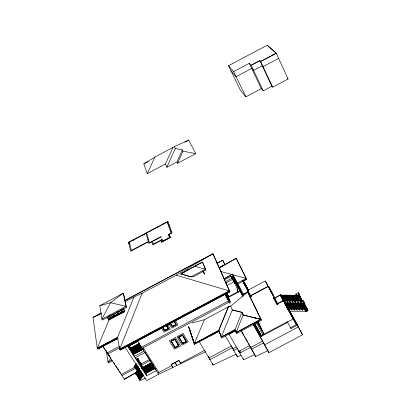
<?xml version="1.0" encoding="UTF-8"?>
<svg xmlns="http://www.w3.org/2000/svg" width="401" height="401" viewBox="0 0 401 401"><rect width="100%" height="100%" fill="white"/><g stroke="black" fill="none" stroke-linecap="round" stroke-linejoin="round"><path stroke-width="0.6" d="M290.489 303.477L285.076 303.387L285.256 303.727M297.407 295.833L297.582 296.174L281.131 295.803M284.224 302.915L284.369 303.181L284.84 302.93L288.108 309.156L287.637 309.407L284.224 302.915L284.695 302.665L284.951 303.141L301.727 303.597M301.763 303.412L301.823 304.078L301.467 303.517M301.823 304.078L301.833 303.808M242.204 294.91L247.718 291.983L261.417 320.284L236.67 333.421L236.164 332.529L243.126 314.98L241.948 312.364M125.102 300.454L212.981 253.838L176.199 275.171L142.144 293.236L119.643 349.241L120.195 350.093L229.923 291.853L213.392 254.585M142.144 293.236L133.914 297.106L117.523 337.487L97.268 348.238L93.017 317.417L101.303 313.021M230.144 306.324L228.48 306.78L218.771 330.504L194.274 343.662L194.535 344.319L219.182 331.231L218.675 330.354L228.375 306.61L230.595 305.998L232.39 310.098L242.079 312.449L243.252 315.066L260.926 319.381L261.417 320.284M97.268 348.238L109.152 319.612M228.48 306.78L204.38 319.722L194.274 343.662L188.58 326.8L194.535 344.319L189.272 328.299M176.976 161.929L182.3 149.884L175.252 148.535L174.345 146.611L188.676 140.155L195.783 153.623L177.588 163.267L176.976 161.929L166.861 167.287L165.478 163.994L172.886 147.513L174.345 146.611M177.588 163.267L182.926 151.157L182.3 149.884M166.861 167.287L175.252 148.535M154.886 157.047L143.819 163.914L147.267 173.643L154.886 157.047L172.886 147.513M136.31 364.208L134.335 367.266L134.009 367.131L136.305 363.311M134.009 367.131L136.014 364.033M134.44 366.93L138.235 372.86M134.621 366.544L136.27 364.003M138.089 361.291L145.578 373.231M137.974 360.73L138.15 361L138.36 360.684M139.042 368.905L135.703 374.048L135.378 373.912L139.057 367.968M135.378 373.912L139.102 368.178M135.703 374.048L138.997 368.689M135.819 373.762L139.643 379.662M140.435 379.241L136.34 372.855L140.31 379.306M136.791 372.163L141.102 378.885M137.177 371.677L140.997 377.587M141.789 377.166L137.693 370.77L141.663 377.231M138.079 370.283L142.33 376.88M142.475 375.446L138.601 369.376L142.35 375.511M195.182 342.81L194.274 343.662L188.635 326.499M230.695 306.174L247.718 291.988L248.189 292.845M247.653 290.329L265.297 280.956L277.387 303.778M140.17 370.549L132.114 374.83L124.581 379.541L102.791 346.424M219.141 267.848L224.735 264.444L222.771 260.159L216.685 263.392M180.821 273.978L202.455 262.109L205.853 270.089L193.387 276.71L190.961 276.911L180.821 273.978L188.264 269.642L181.016 273.878L191.082 276.85M219.116 268.294L236.219 258.349L246.57 279.261L242.64 281.392M217.367 263.297L222.771 260.159L224.886 264.6M219.402 267.537L236.219 258.349L246.57 279.261L237.688 283.983L242.831 294.976M124.23 379.005L140.084 370.419M242.655 294.705L247.718 291.983L260.926 319.381L236.164 332.529L235.016 329.782L241.978 312.269L232.289 309.918L221.272 337.081L221.783 337.968L235.517 330.675L235.016 329.782L221.272 337.081L218.665 330.334L194.274 343.662L219.182 331.231L218.675 330.354L221.272 337.081L235.041 329.687M236.164 332.529L260.795 319.296L243.126 314.98M236.294 332.609L237.728 331.843M274.62 297.913L274.755 298.138L273.733 298.68L273.332 297.928L274.344 297.392L274.62 297.913L274.164 298.154L277.492 304.424L277.367 304.189L277.953 304.179L276.951 304.745L273.332 297.928M141.573 365.832L138.295 360.72M273.572 295.682L268.64 286.339L250.685 295.873L251.036 296.59L249.928 297.171M305.692 311.276L289.798 311.206M286.61 322.935L287.672 322.369L287.347 321.757L260.936 335.792L261.231 336.424L286.61 322.935L286.284 322.319L287.507 322.063L293.342 318.965L296.329 324.66L290.519 327.752M146.651 233.046L148.931 241.141L131.368 250.455L129.433 242.174L128.671 242.58L130.676 251.257L148.265 241.928L148.721 243.452L151.763 241.843L152.696 244.891L160.831 240.575L161.367 242.214L170.405 237.437L169.317 234.374M99.784 305.697L123.212 293.261L123.729 294.088L126.495 307.231L102.415 320.018L101.874 319.176L99.784 305.697L110.566 302.685L123.212 293.261L125.969 306.384L126.495 307.231M125.067 300.404L212.936 253.758L213.437 254.67M187.633 269.978L202.455 262.109L205.853 270.089M109.824 316.595L113.152 314.83L114.039 316.224L110.716 317.988L109.227 315.667M124.536 311.091L108.596 319.552L108.506 318.995M108.686 319.687L124.621 311.226M107.323 317.572L108.917 320.048L124.851 311.587L123.769 308.79M190.961 276.911L205.382 269.251L195.157 266.369M223.893 278.665L232.45 274.124L235.968 280.54M224.049 279.016L230.635 275.517L231.858 277.748M224.52 279.863L231.101 276.364L231.903 278.104L233.227 277.402M233.417 276.194L236.836 282.429L234.861 283.482L231.437 277.251L233.417 276.194L232.45 274.124M97.789 349.025L118.029 338.274M118.064 338.324L97.814 349.07L97.237 348.193L117.493 337.436L119.643 349.241L229.432 290.971L212.936 253.758M224.986 281.988L232.114 278.204L232.735 279.337L225.613 283.116M233.247 279.768L234.239 279.246M235.277 279.281L237.688 283.983M233.868 280.9L234.861 280.379L232.916 276.83L233.888 277.046L232.916 274.971M234.821 280.655L233.016 276.775L238.42 286.59L237.943 286.845M235.136 280.605L234.655 280.855L239.773 290.154L237.933 286.199M234.956 280.78L239.111 289.096M226.941 285.507L234.049 281.728L232.996 279.813M235.968 282.159L233.081 276.745M237.222 283.136L246.114 278.414L246.57 279.261L245.046 277.317M107.067 352.92L119.523 346.304M236.856 284.86L238.73 288.88M107.784 354.013L119.688 347.687M237.793 286.073L236.034 282.129M119.613 349.191L229.382 290.88L229.873 291.763L120.16 350.038M129.177 344.8L129.573 344.589L130.736 350.143M129.242 344.9L129.638 344.69M133.332 342.825L134.405 342.253M134.942 341.968L136.109 341.346M129.769 345.462L138.074 341.05M129.949 345.587L138.124 341.241M129.739 346.208L129.052 345.086M238.319 292.174L237.041 289.402L239.081 288.319L240.369 291.086L228.064 297.622M129.759 346.649L128.751 345.076M239.217 289.372L239.557 289.191L240.59 291.402M130.014 347.582L128.445 345.066M129.999 348.213L128.185 345.401M129.383 348.654L139.302 343.386L139.533 343.903L129.608 349.171L129.383 348.654L129.608 349.171M129.433 348.89L139.358 343.617M139.483 343.667L137.428 345.02M130.084 348.745L133.383 354.213M139.498 343.732L138.886 344.053L142.415 349.411L139.037 344.078M131.723 347.963L135.127 353.281L131.693 347.807M138.906 344.148L139.533 343.903M227.818 297.056L238.064 291.617M239.863 290.966L240.329 290.68M240.53 291.377L240.214 291.542L242.886 296.409M111.979 359.913L107.994 362.028L108.531 362.84L112.511 360.725M141.518 347.166L229.603 300.374M142.225 348.289L230.249 301.527M132.972 354.238L142.921 349.096L132.972 354.238L133.092 354.594L142.977 349.341L142.856 348.99M133.363 354.133L127.959 345.436M136.601 352.414L133.202 347.091L136.731 352.344M138.22 351.552L134.831 346.223L138.35 351.487M139.839 350.695L136.455 345.361L139.969 350.624M141.458 349.832L138.079 344.499L141.588 349.762M144.039 351.151L134.155 356.399L133.854 354.925L127.924 345.682M250.545 295.647L268.124 286.289M268.154 286.449L265.287 280.936M135.047 357.787L144.921 352.544M138.39 360.74L138.019 360.935L137.518 358.559L137.889 358.364L138.566 361.005L138.245 360.945M138.064 358.634L137.518 358.559M138.17 359.146L141.332 364.399M141.548 365.381L138.044 359.847L138.275 359.637M141.653 365.877L138.15 360.339L138.38 360.128M141.854 366.068L141.458 366.273L142.17 367.376L142.561 367.171L141.819 365.907L141.508 366.303L140.957 363.933L141.413 363.827M137.157 366.033L121.252 374.484L121.137 373.842M140.997 363.993L149.578 359.436M141.423 364.81L137.924 359.281M121.954 375.547L138.4 366.805M140.596 365.642L150.275 360.444M151.077 363.356L151.678 363.035L141.899 368.324L141.723 368.048L151.468 362.604M141.723 368.048L151.523 362.84L151.698 363.116M141.899 368.324L143.819 367.03M151.182 363.196L154.5 368.489L151.202 363.286M143.854 367.191L147.302 372.313L143.964 367.045M280.575 294.75L280.109 294.996L280.7 294.981L280.575 294.75L283.943 301.161L283.482 301.407L280.174 295.111M277.753 303.833L277.953 304.209L274.68 297.998L280.374 295.031M274.69 298.023L280.359 295.011M145.398 378.048L139.934 380.95L139.282 379.942L141.287 378.88L140.636 377.867L139.167 370.845L140.155 370.318M139.678 370.659L135.859 364.735L139.693 370.74M140.215 370.379L139.548 369.341M281.291 295.793L283.687 300.349L281.462 295.702M281.918 295.803L284.309 300.359L282.139 295.808M282.58 295.813L284.971 300.369L282.75 295.727M139.538 372.078L135.327 365.552L142.455 376.81M138.896 372.509L134.901 366.319M283.241 295.828L285.627 300.379L283.412 295.738M283.903 295.838L286.289 300.394L284.073 295.748M284.565 295.853L286.946 300.404L284.735 295.763M285.226 295.863L287.607 300.414L285.397 295.773M285.888 295.878L288.264 300.424L286.053 295.788M286.55 295.888L288.92 300.439L286.715 295.798M287.206 295.898L289.582 300.449L287.377 295.813M287.868 295.913L290.239 300.459L288.038 295.823M288.53 295.923L290.895 300.469L288.695 295.833M289.186 295.938L291.552 300.484L289.357 295.848M289.848 295.948L292.214 300.494L290.013 295.858M145.167 373.251L154.992 368.168L145.167 373.251L145.292 373.612L155.057 368.424L154.931 368.068M290.504 295.958L292.87 300.504L290.675 295.873M154.992 368.318L145.292 373.612M291.166 295.973L293.527 300.514L291.332 295.883M143.127 375.01L136.24 364.253M291.823 295.983L294.184 300.529L291.993 295.898M277.637 303.582L283.286 300.58L280.349 294.986M140.636 377.867L142.641 376.805L141.989 375.792L143.493 374.99M295.783 294.053L298.464 292.63L299.622 294.665L296.935 296.093L295.783 294.053L296.073 294.625L296.519 294.63M277.883 303.647L284.474 300.269M292.479 295.998L294.84 300.539L292.65 295.908M283.848 300.986L283.261 300.996L283.848 300.986L283.422 300.169L299.783 300.449M293.141 296.008L295.492 300.55L293.306 295.918M284.008 300.585L284.214 300.976L284.545 300.8L284.249 300.229L289.226 309.286L288.885 309.467L288.585 308.89L288.926 308.71L289.226 309.286M296.149 300.56L293.968 295.933L296.098 300.469M298.529 293.562L298.865 293.382M294.454 296.033L296.75 300.479M284.565 301.652L286.6 300.57L291.868 310.103L293.938 309.001L294.519 310.113L296.59 309.016L297.166 310.128L299.236 309.031L299.813 310.143L301.878 309.041L302.454 310.153L304.519 309.056M295.111 296.043L297.462 300.585L295.281 295.958M295.773 296.058L298.113 300.595L295.938 295.968M297.171 295.798L298.675 294.93M299.512 294.484L299.176 294.66L302.62 301.372M127.553 346.108L146.631 375.842L156.385 370.659M297.537 296.078L297.367 295.763M290.394 302.695L289.211 300.59L287.176 301.672L286.6 300.57M298.194 296.093L298.945 295.878L298.194 296.093L301.201 301.943M285.537 303.487L287.958 308.103M286.339 303.407L288.76 308.018L286.224 303.592M289.211 300.59L289.788 301.692L291.818 300.61L297.166 310.128M235.623 330.72L229.021 334.228L243.643 359.817L254.735 354.559L250.971 347.862M286.84 303.512L289.261 308.123L287.011 303.417M287.512 303.522L289.928 308.133L287.687 303.432M288.359 303.442L290.77 308.048L288.239 303.627M157.864 372.995L171.633 365.677M288.855 303.542L291.266 308.153L289.031 303.452M299.236 309.031L294.424 300.63L292.389 301.707L291.818 300.61M289.527 303.552L291.938 308.163L289.702 303.462M290.199 303.562L292.605 308.174L290.369 303.472M294.424 300.63L294.991 301.727L297.026 300.65L301.878 309.041M205.788 351.677L158.666 374.258L146.586 380.679L124.831 346.885M180.701 363.035L204.901 350.173M298.935 300.519L296.595 295.978M297.026 300.65L297.592 301.747L299.617 300.665M283.928 300.434L302.585 334.78L268.85 352.715L253.963 325.757L255.036 325.186L254.329 323.662M300.043 301.326L300.78 302.349M300.499 301.803L297.271 295.918M304.359 302.675L304.063 302.093L301.326 303.547L301.627 304.128L304.359 302.675L303.166 300.58L300.439 302.028L300.735 302.605M287.542 309.226L288.013 308.976M288.68 309.071L289.021 308.89M299.798 303.722L301.948 308.314L299.742 303.627M300.464 303.732L302.615 308.319L300.409 303.637M301.131 303.742L303.276 308.329L301.076 303.647M291.301 303.983L293.276 308.184L291.096 303.582M294.113 308.103L291.768 303.592M294.785 308.113L292.439 303.602M295.452 308.123L293.056 303.517M305.046 310.224L305.943 311.707L306.625 311.346L302.9 304.118L303.582 303.752L307.306 310.986L307.983 310.625L303.908 302.665M302.9 304.118L303.667 303.898M296.063 308.033L293.722 303.527M296.785 308.143L294.394 303.537M297.452 308.153L295.061 303.552M298.118 308.158L295.732 303.562M298.73 308.073L296.399 303.572M299.452 308.179L297.071 303.582M300.118 308.189L297.737 303.592M300.56 308.194L298.234 303.692M301.397 308.113L299.076 303.617M231.658 345.883L208.916 357.963L208.099 355.617M303.888 308.249L303.948 308.349M232.635 347.587L209.923 359.662L209.522 358.514M306.965 308.745L306.71 308.88L304.148 303.833M306.935 309.266L307.191 309.131L304.534 304.63M236.359 346.865L232.801 348.75L232.114 347.025M306.965 309.652L307.306 309.472L306.71 308.304M303.768 302.57L307.757 310.239L307.276 309.993L307.983 310.625M307.722 310.179L307.392 310.374M306.539 311.201L307.306 310.986M237.843 348.309L233.788 350.469L233.327 349.316M249.953 346.048L250.685 347.346L239.818 353.126L238.941 350.985M290.625 327.953L290.956 328.574L297.507 325.096M271.858 86.295L263.297 90.837L261.317 88.681L245.883 96.862L240.545 90.441L228.5 65.724L267.206 45.208L276.274 53.203L288.088 79.007L272.7 87.167L271.858 86.295L259.848 60.681L251.161 65.273L249.262 63.308M228.495 65.714L233.613 71.609L249.267 63.313L261.317 88.681M259.848 60.681L260.66 61.468L276.274 53.203L267.206 45.208M263.297 90.837L251.166 65.283L259.848 60.676L260.66 61.473L276.274 53.203M278.645 58.381L263.076 66.631L262.259 65.824L253.602 70.406L251.683 68.406L236.069 76.671L230.916 70.676M143.819 163.914L148.195 161.598M184.846 142.185L188.676 140.155M147.267 173.643L165.478 163.994M167.999 221.728L128.671 242.58L129.433 242.174M134.45 239.512L132.48 240.555L132.39 240.189M142.079 235.472L144.365 234.259M167.618 223.192L168.385 222.786M168.26 224.961L169.027 224.555M168.43 225.437L169.202 225.031M169.082 227.232L169.854 226.821M169.252 227.713L170.029 227.302M147.904 239.953L148.505 239.633M169.909 229.527L170.686 229.116M170.084 230.014L170.861 229.603M152.545 241.427L161.232 236.931L161.112 236.555L149.418 242.755L148.931 241.141M170.751 231.848L171.533 231.432M171.152 232.956L168.4 234.415L169.483 237.477L162.039 241.427L161.312 239.247L161.904 238.931L162.631 241.111M168.53 234.791L172.069 232.916L167.874 221.382L128.576 242.209L129.047 244.089M168.706 235.287L169.287 234.981L169.999 236.981L169.417 237.292M161.493 239.778L153.362 244.089L152.455 241.146M101.333 313.066L93.042 317.462L101.373 313.567M125.127 301.763L133.914 297.106M161.367 242.214L170.405 237.437M272.389 55.258L273.657 54.596M241.136 330.805L255.587 356.504L267.898 350.669L268.85 352.715M199.237 341.647L213.106 365.025L235.778 354.289M225.467 335.973L237.497 356.93L241.121 355.211M191.984 323.031L204.38 319.722M303.963 307.983L287.357 307.732L287.512 308.023L304.128 308.274M289.266 307.933L304.053 308.158M304.254 308.524L287.572 308.143M298.254 300.319L299.722 300.364L283.271 299.893L283.512 300.339L299.873 300.62M283.362 300.063L295.773 300.274M299.567 300.339L299.833 300.55M301.592 303.131L284.695 302.665M285.166 303.727L301.903 303.943L301.186 302.615L305.091 310.168M296.504 295.362L280.74 295.066L281.166 295.873M280.89 295.347L297.211 295.868M288.81 295.738L296.189 295.873M304.038 308.519L303.833 308.153M182.926 151.157L195.783 153.623M260.926 319.381L253.081 317.467M220.745 271.482L246.114 278.414M176.199 275.171L229.432 290.971L229.923 291.853M135.332 373.702L135.658 373.837M133.969 366.92L134.335 367.266M287.196 78.17L288.088 79.007M227.131 293.933L226.791 293.427L227.547 295.156M105.483 349.883L106.476 351.391M108.671 354.73L109.684 356.268M103.428 346.915L104.786 348.985M105.468 350.018L107.167 352.604M107.849 353.637L110.907 358.288L107.994 362.028L106.31 351.096M113.508 362.238L114.831 364.258M115.498 365.266L118.816 370.308M119.478 371.321L120.475 372.835M139.769 379.597L135.889 373.552M143.142 375.09L138.967 368.81M139.568 370.805L135.794 364.94M139.167 370.845L139.809 371.847L137.834 372.9L139.282 379.942M139.678 372.093L135.428 365.501M139.017 372.444L134.982 366.188M128.044 345.842L130.405 349.532M135.403 357.341L146.3 374.333L146.631 375.842M128.591 346.965L129.603 348.544M128.14 346.334L130.295 349.672M133.703 355.381L133.688 355.527M141.668 367.807L141.844 368.083M145.884 374.364L145.874 374.519M133.092 354.594L142.977 349.341M108.009 316.544L109.919 319.517M107.869 318.003L108.917 320.048M136.32 364.123L136.992 365.171M138.335 367.256L139.012 368.303M136.22 364.173L136.886 365.211M137.553 366.243L138.881 368.308M110.892 314.78L112.38 317.106M128.927 345.151L129.673 346.243M128.811 345.04L129.834 346.69M138.17 359.782L141.438 364.89M128.571 345L129.789 347.166M138.029 359.767L141.297 364.875M138.129 360.258L141.483 365.416M128.681 345.557L130.029 347.662M128.541 345.552L129.904 347.727M128.425 345.441L130.125 348.143M138.16 360.629L141.528 365.943M128.3 345.507L129.984 348.133M109.117 315.662L110.681 318.098L114.165 316.249L112.922 314.294M109.032 316.053L110.566 318.439L122.516 312.093L121.007 309.697M130.099 348.825L133.493 354.063M128.155 345.953L129.859 348.659M113.418 314.033L114.666 315.983L118.15 314.133L116.912 312.178M113.328 314.414L114.551 316.324M117.017 311.818L118.536 314.209M137.393 344.865L140.796 350.273L137.267 344.93M115.478 313.592L116.365 314.991M143.252 347.747L158.871 372.459M119.468 311.477L120.35 312.875M145.132 352.444L152.971 364.9M137.518 340.85L158.666 374.258M117.408 311.913L118.651 313.868L122.135 312.018L120.901 310.058M121.979 309.126L123.859 312.113L124.851 311.587L122.972 308.6M173.021 367.376L171.327 364.639L174.976 362.699L176.761 365.587M172.766 367.501L170.946 364.569L179.011 360.283L181.011 363.547M177.021 365.461L175.232 362.564L178.886 360.624L180.756 363.672M162.575 326.845L164.746 330.399L168.169 328.579L166.315 325.532M162.465 326.855L164.706 330.514L168.3 328.604L166.385 325.462M162.575 327.236L164.656 330.645L168.445 328.635L166.37 325.221M162.38 327.271L164.58 330.865L168.686 328.68L166.495 325.086M161.513 328.078L164.074 332.259L170.23 328.99L167.688 324.8M170.6 323.256L172.445 326.309L175.869 324.489L174.029 321.437M170.184 322.755L172.405 326.424L175.999 324.514L174.104 321.366M170.099 323.171L172.28 326.775L176.385 324.594L174.214 320.985M169.227 323.983L171.768 328.173L177.924 324.905L175.402 320.705M303.682 302.284L304.018 302.855M302.214 300.685L302.429 301.056M305.417 306.269L307.532 309.858M299.773 300.494L300.209 301.236M301.833 303.873L302.053 304.254M299.492 300.339L304.534 309.041M301.442 303.918L303.326 307.151M296.92 300.389L294.625 295.943M297.592 301.747L298.504 303.321M299.717 305.427L302.454 310.153M296.319 300.474L293.968 295.933M294.991 301.727L295.898 303.306M296.499 304.359L298.304 307.512M298.91 308.564L299.813 310.143M239.883 350.84L240.871 352.564M202.836 271.036L203.828 272.83L203.106 271.131M202.786 271.131L204.49 274.149L203.237 271.051M290.986 303.742L293.938 309.001M241.232 330.534L243.958 335.381M244.565 336.459L245.166 337.537M245.773 338.614L247.587 341.842M248.194 342.92L249.708 345.612L238.831 351.396L238.144 349.712M289.788 301.692L290.379 302.745M291.266 304.324L294.519 310.113M226.395 293.091L228.445 296.895L226.68 292.9M228.319 296.835L227.808 295.923L228.299 297.041M226.41 293.527L227.332 295.146M226.65 294.229L227.773 296.244M226.114 293.587L228.354 297.642M226.089 293.667L228.786 298.494M226.034 293.863L229.357 299.808L228.54 297.933M225.979 293.888L230.74 302.409M229.648 300.765L227.262 295.732M224.73 293.913L228.7 301.001M224.65 293.893L229.963 303.392M282.043 295.612L282.194 295.893M286.119 303.402L286.274 303.692M254.54 323.316L261.372 335.717M254.505 323.341L255.061 324.354M255.622 325.376L261.517 336.068M255.658 325.662L254.605 323.742L255.226 325.081M254.369 323.557L256.545 327.507M256.871 328.098L261.272 336.083M254.349 323.602L261.221 336.068M254.745 324.559L260.936 335.792M255.036 325.186L261.231 336.424M253.648 324.865L262.324 340.574M267.898 350.669L262.625 341.116L250.545 347.537L249.918 346.093M289.728 311.417L293.913 319.026M294.509 320.108L302.585 334.78M285.076 303.387L285.231 303.672M284.605 303.056L293.342 318.965M287.527 308.62L296.329 324.66M257.477 322.424L264.089 334.474M238.66 288.775L236.54 284.91L237.036 284.68M232.234 277.928L235.186 283.307M256.134 322.469L262.956 334.875M237.041 289.402L238.124 291.372M237.562 283.452L243.502 294.294M257.988 321.928L258.555 322.96L257.948 321.677M257.753 321.627L259.186 324.244M257.703 321.562L260.359 326.765M257.743 321.823L259.738 325.457M257.512 321.587L260.61 327.256M257.532 321.752L260.996 328.063M234.886 280.62L242.655 294.86L236.755 282.254M257.537 321.973L261.557 329.301M241.983 293.818L242.565 294.885M257.517 322.143L262.444 331.121M240.109 290.53L243.201 296.244M257.542 322.304L262.83 331.943M257.938 313.191L258.424 314.083M243.332 280.605L248.309 289.948M245.146 284.174L247.763 288.991M243.126 280.74L244.014 282.374M245.903 285.702L248.48 290.56L247.703 288.89M243.006 280.665L244.485 283.387M246.7 287.377L248.48 290.665M242.956 280.69L245.507 285.462M247.467 288.926L248.344 290.545M242.821 280.645L245.983 286.449M242.811 280.755L246.47 287.482M242.725 280.8L247.673 289.938M250.59 295.256L251.206 296.284M243.407 282.149L247.908 290.424M247.913 290.705L242.69 280.976L243.232 282.098M242.745 281.221L251.332 297.136M247.492 290.55L248.65 292.675M249.206 293.697L250.384 295.868M254.129 305.286L254.61 306.169M268.64 286.339L275.056 298.369M287.507 322.063L290.956 328.574M268.274 286.54L271.131 291.938M271.327 292.269L274.209 297.707M285.707 303.397L288.129 308.013M283.913 300.409L284.214 300.976M290.329 313.482L293.567 319.647M287.482 308.289L290.424 313.903M290.87 303.577L293.276 308.184M291.868 310.103L291.286 308.986L289.211 310.088L298.434 326.865L264.53 344.89L263.587 342.865L251.522 349.276L250.685 347.346M294.224 303.627L296.615 308.234M293.552 303.617L295.948 308.224M292.88 303.607L295.281 308.214M292.214 303.597L294.615 308.204M291.542 303.587L293.943 308.194M297.567 303.682L299.948 308.284M296.9 303.672L299.281 308.274M296.229 303.662L298.615 308.264M295.562 303.652L297.948 308.254M294.89 303.642L297.281 308.244M297.326 296.199L299.477 300.384M296.935 296.093L296.64 295.522L299.331 294.093L299.622 294.665M296.429 296.068L298.77 300.605M298.905 303.707L301.281 308.304M294.509 296.123L296.805 300.575M298.409 303.602L300.785 308.199M298.289 303.788L300.615 308.294M298.464 292.63L298.755 293.201M299.066 294.61L302.018 300.364M303.582 303.752L307.221 310.84M299.427 295.823L300.309 297.602M298.865 295.738L301.868 301.587M302.986 304.259L306.625 311.346M301.853 303.757L305.943 311.707M246.941 287.537L246.54 286.755L247.607 288.951M303.166 300.58L303.462 301.156M233.613 71.609L245.883 96.862M248.48 290.364L244.47 282.865L248.254 290.685M250.419 295.156L251.031 296.279M243.242 280.5L248.029 290.384M243.272 280.71L248.039 290.56M249.502 293.707L249.758 294.239M250.159 294.935L250.359 295.347M243.838 282.52L244.931 284.78M245.748 286.469L246.861 288.77M243.643 282.6L244.75 284.885M243.131 281.662L244.73 284.86M258.018 321.602L264.038 334.309M260.931 327.978L262.189 330.63M258.359 323.286L259.602 325.918M260.66 61.473L272.7 87.167M233.923 276.81L235.437 279.853M240.675 291.256L242.264 294.449M256.264 326.625L257.086 328.379M255.036 324.324L256.921 328.163M234.049 281.728L237.698 289.617M232.976 279.858L233.457 280.906M232.114 278.204L232.836 279.773M253.277 324.274L253.963 325.757M230.635 275.517L231.437 277.251M254.951 355.045L255.587 356.504M228.144 295.196L228.896 296.91M227.803 294.785L228.77 297.001M226.76 292.87L228.62 297.141M229.026 298.72L229.512 299.843M227.252 295.041L228.359 297.577M228.745 299.151L229.447 300.775M225.848 293.497L228.991 300.75M235.748 331.221L236.67 333.421M242.976 358.198L243.643 359.817M203.372 271.136L204.625 274.239M236.565 354.604L237.497 356.93M219.182 331.231L221.783 337.968M167.237 222.134L171.282 233.332M212.5 363.296L213.106 365.025M162.921 224.004L163.042 224.354M157.969 226.63L158.089 226.981M157.207 227.031L157.327 227.387M155.578 239.487L155.668 239.773M149.212 231.272L149.322 231.633M146.079 233.347L148.35 241.452M155.498 368.604L155.743 369.647M153.252 364.915L153.558 366.188M152.811 364.213L153.112 365.486M152.881 369.261L149.453 364.128L152.756 369.326M151.097 363.436L150.295 363.862M151.282 370.108L147.849 364.98L151.157 370.178M149.618 364.218L144.751 366.539M149.683 370.96L146.245 365.832L149.558 371.025M143.117 348.945L143.378 350.108M148.084 371.807L144.641 366.684L147.959 371.877M146.485 372.659L143.037 367.537L146.36 372.724M141.347 363.727L142.315 368.023M136.616 345.451L130.751 348.304M141.122 371.707L141.989 375.792M137.889 358.364L138.375 360.765M137.804 359.371L138.15 361M142.561 367.171L142.17 367.376M129.297 345.401L129.904 348.434M108.34 361.622L108.531 362.84M110.566 302.685L101.874 319.176L125.969 306.384L110.566 302.685M117.137 312.71L113.814 314.479L114.701 315.873L118.024 314.108L117.137 312.71M121.127 310.595L117.804 312.359L118.691 313.752L122.009 311.993L121.127 310.595M130.896 348.314L134.32 353.712L130.896 348.314M132.52 347.451L135.939 352.855L132.52 347.451M134.145 346.589L137.558 351.993L134.145 346.589M135.769 345.727L139.177 351.131L135.769 345.727M175.432 337.557L169.307 340.81L174.44 349.186L180.525 345.953L175.432 337.557M183.082 333.492L176.961 336.745L182.049 345.141L188.139 341.908L183.082 333.492M174.921 338.94L170.846 341.111L174.946 347.812L179.006 345.657L174.921 338.94M182.57 334.88L178.49 337.046L182.56 343.767L186.62 341.607L182.57 334.88M174.796 339.286L171.227 341.186L175.072 347.466L178.625 345.582L174.796 339.286M182.445 335.226L178.876 337.121L182.686 343.421L186.239 341.537L182.445 335.226M174.756 339.401L171.357 341.211L175.112 347.356L178.495 345.557L174.756 339.401M182.4 335.341L179.001 337.146L182.726 343.306L186.114 341.512L182.4 335.341M145.568 366.193L148.901 371.466L145.568 366.193M147.172 365.341L150.5 370.614L147.172 365.341M148.776 364.489L152.099 369.767L148.776 364.489M150.38 363.632L153.698 368.915L150.38 363.632M299.186 294.785L299.151 295.286L299.186 294.785M287.883 308.735L287.412 308.986L287.557 309.251L288.028 309.001L287.883 308.735M303.903 302.77L303.868 303.286L303.903 302.77M130.235 349.978L130.054 349.697L130.235 349.978M142.5 369.1L142.325 368.825L142.5 369.1"/></g></svg>
